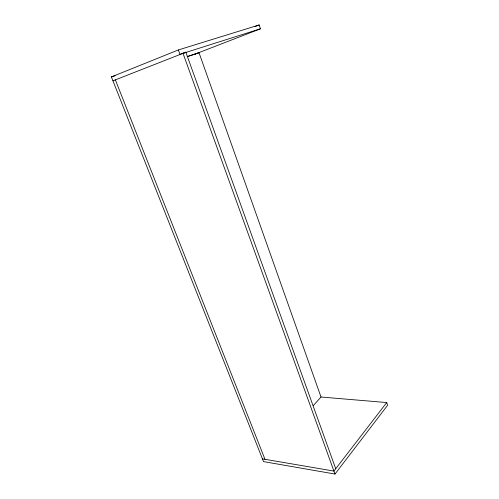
<?xml version="1.0" encoding="UTF-8"?>
<svg xmlns="http://www.w3.org/2000/svg" width="499" height="499" viewBox="0 0 499 499"><rect width="100%" height="100%" fill="white"/><g stroke="black" fill="none" stroke-linecap="round" stroke-linejoin="round"><path stroke-width="0.75" d="M194.329 54.397L260.422 28.805L259.168 24.95L178.374 49.944L111.396 76.915L263.534 461.606L334.991 474.05L387.604 405.288L386.725 402.556L320.919 397.004M386.725 402.556L333.918 471.081L262.455 458.874M313.241 405.668L321.019 397.017L199.02 52.726L187.175 56.568M112.936 80.819L185.84 52.22L335.727 468.729M182.965 53.356L185.84 52.22M254.858 26.64L259.168 24.95M199.02 52.726L187.674 56.562M111.396 76.915L115.107 75.729M260.422 28.805L179.958 54.316L178.374 49.944M115.369 79.859L264.981 459.305M182.946 53.137L334.991 474.05"/></g></svg>
